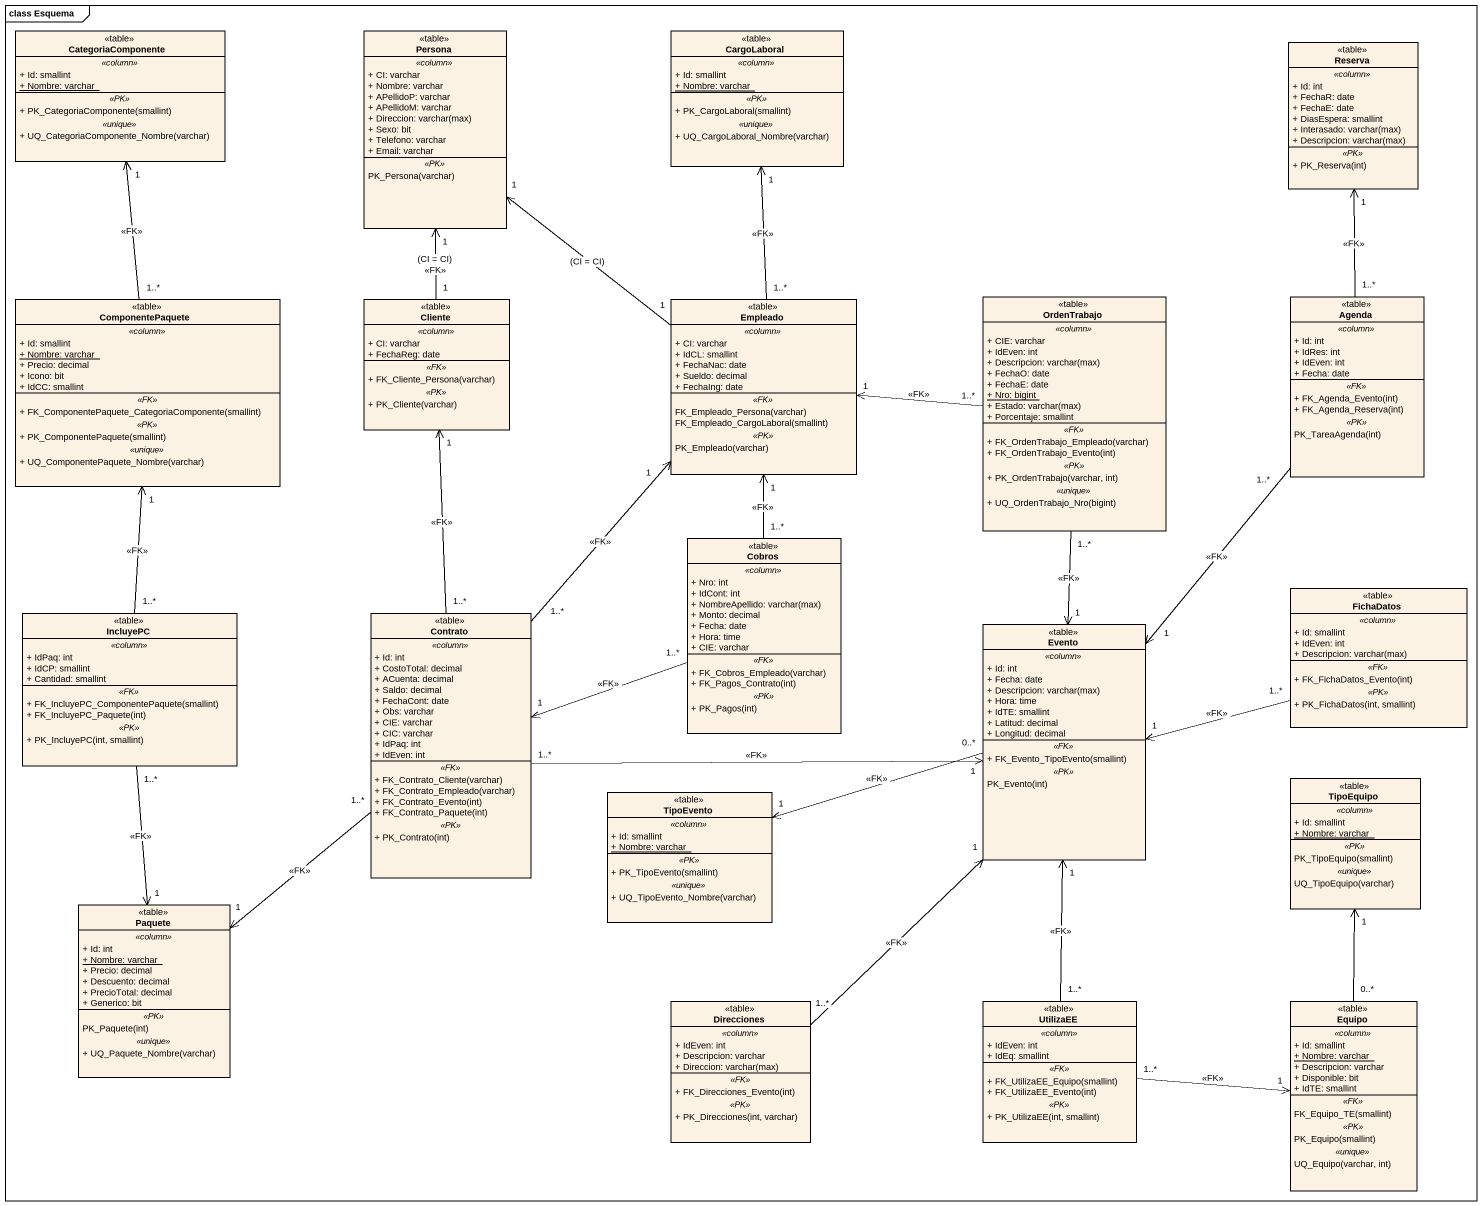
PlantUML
@startuml
mainframe class Esquema
hide circle
hide empty members
skinparam classAttributeIconSize 0
class CategoriaComponente <<table>> {
  .. <<column>> ..
  + Id: smallint
  {static} + Nombre: varchar
  .. <<PK>> ..
  + PK_CategoriaComponente(smallint)
  .. <<unique>> ..
  + UQ_CategoriaComponente_Nombre(varchar)
}
class Persona <<table>> {
  .. <<column>> ..
  + CI: varchar
  + Nombre: varchar
  + APellidoP: varchar
  + APellidoM: varchar
  {field} + Direccion: varchar(max)
  + Sexo: bit
  + Telefono: varchar
  + Email: varchar
  .. <<PK>> ..
  PK_Persona(varchar)
}
class CargoLaboral <<table>> {
  .. <<column>> ..
  + Id: smallint
  {static} + Nombre: varchar
  .. <<PK>> ..
  + PK_CargoLaboral(smallint)
  .. <<unique>> ..
  + UQ_CargoLaboral_Nombre(varchar)
}
class Reserva <<table>> {
  .. <<column>> ..
  + Id: int
  + FechaR: date
  + FechaE: date
  + DiasEspera: smallint
  {field} + Interasado: varchar(max)
  {field} + Descripcion: varchar(max)
  .. <<PK>> ..
  + PK_Reserva(int)
}
class ComponentePaquete <<table>> {
  .. <<column>> ..
  + Id: smallint
  {static} + Nombre: varchar
  + Precio: decimal
  + Icono: bit
  + IdCC: smallint
  .. <<FK>> ..
  + FK_ComponentePaquete_CategoriaComponente(smallint)
  .. <<PK>> ..
  + PK_ComponentePaquete(smallint)
  .. <<unique>> ..
  + UQ_ComponentePaquete_Nombre(varchar)
}
class Cliente <<table>> {
  .. <<column>> ..
  + CI: varchar
  + FechaReg: date
  .. <<FK>> ..
  + FK_Cliente_Persona(varchar)
  .. <<PK>> ..
  + PK_Cliente(varchar)
}
class Empleado <<table>> {
  .. <<column>> ..
  + CI: varchar
  + IdCL: smallint
  + FechaNac: date
  + Sueldo: decimal
  + FechaIng: date
  .. <<FK>> ..
  FK_Empleado_Persona(varchar)
  FK_Empleado_CargoLaboral(smallint)
  .. <<PK>> ..
  PK_Empleado(varchar)
}
class OrdenTrabajo <<table>> {
  .. <<column>> ..
  + CIE: varchar
  + IdEven: int
  {field} + Descripcion: varchar(max)
  + FechaO: date
  + FechaE: date
  {static} + Nro: bigint
  {field} + Estado: varchar(max)
  + Porcentaje: smallint
  .. <<FK>> ..
  + FK_OrdenTrabajo_Empleado(varchar)
  + FK_OrdenTrabajo_Evento(int)
  .. <<PK>> ..
  + PK_OrdenTrabajo(varchar, int)
  .. <<unique>> ..
  + UQ_OrdenTrabajo_Nro(bigint)
}
class Agenda <<table>> {
  .. <<column>> ..
  + Id: int
  + IdRes: int
  + IdEven: int
  + Fecha: date
  .. <<FK>> ..
  + FK_Agenda_Evento(int)
  + FK_Agenda_Reserva(int)
  .. <<PK>> ..
  PK_TareaAgenda(int)
}
class Cobros <<table>> {
  .. <<column>> ..
  + Nro: int
  + IdCont: int
  {field} + NombreApellido: varchar(max)
  + Monto: decimal
  + Fecha: date
  + Hora: time
  + CIE: varchar
  .. <<FK>> ..
  + FK_Cobros_Empleado(varchar)
  + FK_Pagos_Contrato(int)
  .. <<PK>> ..
  + PK_Pagos(int)
}
class FichaDatos <<table>> {
  .. <<column>> ..
  + Id: smallint
  + IdEven: int
  {field} + Descripcion: varchar(max)
  .. <<FK>> ..
  + FK_FichaDatos_Evento(int)
  .. <<PK>> ..
  + PK_FichaDatos(int, smallint)
}
class IncluyePC <<table>> {
  .. <<column>> ..
  + IdPaq: int
  + IdCP: smallint
  + Cantidad: smallint
  .. <<FK>> ..
  + FK_IncluyePC_ComponentePaquete(smallint)
  + FK_IncluyePC_Paquete(int)
  .. <<PK>> ..
  + PK_IncluyePC(int, smallint)
}
class Contrato <<table>> {
  .. <<column>> ..
  + Id: int
  + CostoTotal: decimal
  + ACuenta: decimal
  + Saldo: decimal
  + FechaCont: date
  + Obs: varchar
  + CIE: varchar
  + CIC: varchar
  + IdPaq: int
  + IdEven: int
  .. <<FK>> ..
  + FK_Contrato_Cliente(varchar)
  + FK_Contrato_Empleado(varchar)
  + FK_Contrato_Evento(int)
  + FK_Contrato_Paquete(int)
  .. <<PK>> ..
  + PK_Contrato(int)
}
class Evento <<table>> {
  .. <<column>> ..
  + Id: int
  + Fecha: date
  {field} + Descripcion: varchar(max)
  + Hora: time
  + IdTE: smallint
  + Latitud: decimal
  + Longitud: decimal
  .. <<FK>> ..
  + FK_Evento_TipoEvento(smallint)
  .. <<PK>> ..
  PK_Evento(int)
}
class TipoEquipo <<table>> {
  .. <<column>> ..
  + Id: smallint
  {static} + Nombre: varchar
  .. <<PK>> ..
  PK_TipoEquipo(smallint)
  .. <<unique>> ..
  UQ_TipoEquipo(varchar)
}
class TipoEvento <<table>> {
  .. <<column>> ..
  + Id: smallint
  {static} + Nombre: varchar
  .. <<PK>> ..
  + PK_TipoEvento(smallint)
  .. <<unique>> ..
  + UQ_TipoEvento_Nombre(varchar)
}
class Paquete <<table>> {
  .. <<column>> ..
  + Id: int
  {static} + Nombre: varchar
  + Precio: decimal
  + Descuento: decimal
  + PrecioTotal: decimal
  + Generico: bit
  .. <<PK>> ..
  PK_Paquete(int)
  .. <<unique>> ..
  + UQ_Paquete_Nombre(varchar)
}
class Direcciones <<table>> {
  .. <<column>> ..
  + IdEven: int
  + Descripcion: varchar
  {field} + Direccion: varchar(max)
  .. <<FK>> ..
  + FK_Direcciones_Evento(int)
  .. <<PK>> ..
  + PK_Direcciones(int, varchar)
}
class UtilizaEE <<table>> {
  .. <<column>> ..
  + IdEven: int
  + IdEq: smallint
  .. <<FK>> ..
  + FK_UtilizaEE_Equipo(smallint)
  + FK_UtilizaEE_Evento(int)
  .. <<PK>> ..
  + PK_UtilizaEE(int, smallint)
}
class Equipo <<table>> {
  .. <<column>> ..
  + Id: smallint
  {static} + Nombre: varchar
  + Descripcion: varchar
  + Disponible: bit
  + IdTE: smallint
  .. <<FK>> ..
  FK_Equipo_TE(smallint)
  .. <<PK>> ..
  PK_Equipo(smallint)
  .. <<unique>> ..
  UQ_Equipo(varchar, int)
}
ComponentePaquete "1..*" -up-> "1" CategoriaComponente : <<FK>>
Cliente "1" -up-> "1" Persona : (CI = CI)\n<<FK>>
Empleado "1" -up-> "1" Persona : (CI = CI)
Empleado "1..*" -up-> "1" CargoLaboral : <<FK>>
OrdenTrabajo "1..*" -left-> "1" Empleado : <<FK>>
OrdenTrabajo "1..*" --> "1" Evento : <<FK>>
Agenda "1..*" -up-> "1" Reserva : <<FK>>
Agenda "1..*" --> "1" Evento : <<FK>>
Cobros "1..*" -up-> "1" Empleado : <<FK>>
Cobros "1..*" -left-> "1" Contrato : <<FK>>
FichaDatos "1..*" -left-> "1" Evento : <<FK>>
IncluyePC "1..*" -up-> "1" ComponentePaquete : <<FK>>
IncluyePC "1..*" --> "1" Paquete : <<FK>>
Contrato "1..*" -up-> "1" Cliente : <<FK>>
Contrato "1..*" -up-> "1" Empleado : <<FK>>
Contrato "1..*" -right-> "1" Evento : <<FK>>
Contrato "1..*" --> "1" Paquete : <<FK>>
Evento "0..*" -left-> "1" TipoEvento : <<FK>>
Direcciones "1..*" -up-> "1" Evento : <<FK>>
UtilizaEE "1..*" -up-> "1" Evento : <<FK>>
UtilizaEE "1..*" -right-> "1" Equipo : <<FK>>
Equipo "0..*" -up-> "1" TipoEquipo
@enduml
